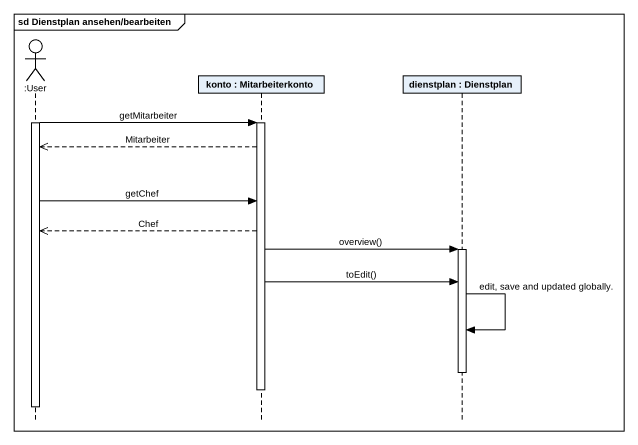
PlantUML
@startuml
mainframe sd Dienstplan ansehen/bearbeiten
hide footbox
actor ":User" as User
participant "konto : Mitarbeiterkonto" as konto
participant "dienstplan : Dienstplan" as dienstplan

activate User
User -> konto : getMitarbeiter
activate konto
konto -->> User : Mitarbeiter
User -> konto : getChef
konto -->> User : Chef
konto -> dienstplan : overview()
activate dienstplan
konto -> dienstplan : toEdit()
dienstplan -> dienstplan : edit, save and updated globally.
deactivate dienstplan
deactivate konto
deactivate User
@enduml
